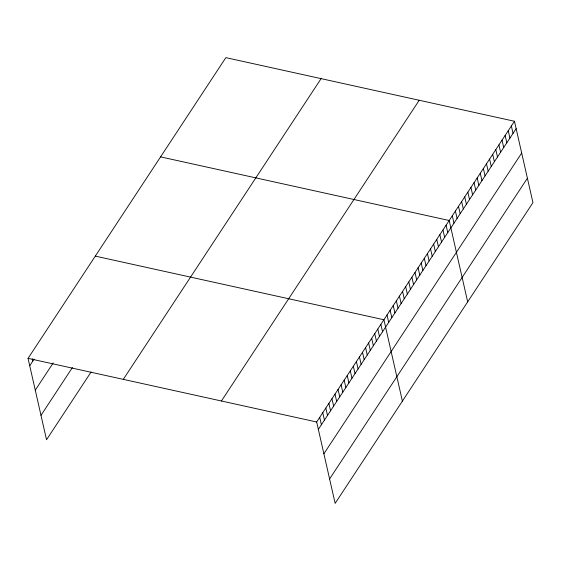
<?xml version="1.0" encoding="UTF-8"?>
<svg xmlns="http://www.w3.org/2000/svg" width="561" height="561" viewBox="0 0 561 561"><rect width="100%" height="100%" fill="white"/><g stroke="black" fill="none" stroke-linecap="round" stroke-linejoin="round"><path stroke-width="0.84" d="M91.078 372.013L46.535 439.74L28.05 358.367L225.852 57.636L514.465 121.26L532.95 202.633L335.148 503.364L316.663 421.991L514.465 121.26M29.726 365.751L34.095 359.11M35.273 390.168L53.176 362.946M40.988 415.322L72.432 367.518M123.294 379.362L321.095 78.631M221.42 400.996L419.221 100.265M318.339 429.375L516.141 128.644M323.886 453.793L521.688 153.062M329.602 478.947L527.403 178.216M160.579 156.877L449.186 220.501L467.678 301.874M95.3 256.118L383.913 319.742L402.398 401.115M28.05 358.367L316.663 421.991M511.359 125.987L513.035 133.371M508.245 130.713L509.921 138.097M505.138 135.439L506.814 142.824M502.032 140.166L503.708 147.55M498.918 144.892L500.601 152.269M495.812 149.619L497.488 156.996M492.705 154.345L494.381 161.722M489.599 159.072L491.275 166.449M486.485 163.791L488.168 171.175M483.379 168.517L485.055 175.902M480.272 173.244L481.948 180.628M477.166 177.97L478.842 185.354M474.052 182.697L475.735 190.081M470.945 187.423L472.621 194.807M467.839 192.15L469.515 199.534M464.732 196.876L466.408 204.253M461.619 201.602L463.302 208.98M458.512 206.329L460.188 213.706M455.406 211.055L457.082 218.432M452.299 215.775L453.975 223.159M446.079 225.227L447.755 232.612M442.973 229.954L444.649 237.338M439.866 234.68L441.542 242.064M436.753 239.407L438.436 246.791M433.646 244.133L435.322 251.517M430.539 248.86L432.215 256.237M427.433 253.586L429.109 260.963M424.319 258.312L425.995 265.69M421.213 263.039L422.889 270.416M418.106 267.758L419.782 275.142M415 272.485L416.676 279.869M411.886 277.211L413.562 284.595M408.78 281.938L410.456 289.322M405.673 286.664L407.349 294.048M402.567 291.39L404.243 298.775M399.453 296.117L401.129 303.501M396.347 300.843L398.022 308.22M393.24 305.57L394.916 312.947M390.133 310.296L391.809 317.673M387.02 315.023L388.696 322.4M380.856 324.391L382.532 331.775M377.798 329.041L379.474 336.425M374.741 333.69L376.417 341.067M371.684 338.332L373.36 345.716M368.626 342.981L370.302 350.366M365.569 347.631L367.252 355.015M362.511 352.28L364.194 359.657M359.461 356.929L361.137 364.306M356.403 361.572L358.079 368.956M353.346 366.221L355.022 373.605M350.288 370.87L351.964 378.254M347.231 375.519L348.907 382.897M344.174 380.162L345.849 387.546M341.116 384.811L342.792 392.195M338.059 389.46L339.735 396.844M335.001 394.11L336.677 401.487M331.944 398.752L333.62 406.136M328.886 403.401L330.562 410.785M325.829 408.05L327.505 415.435M322.771 412.7L324.454 420.077M319.714 417.349L321.397 424.726M32.222 358.64L32.783 361.102"/></g></svg>
